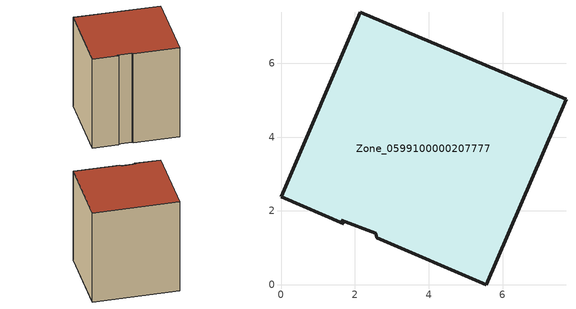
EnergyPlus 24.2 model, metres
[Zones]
Zone_0599100000207777
 floor ground (C_G): 2.15,7.38 7.71,5.02 5.56,0 2.6,1.27 2.57,1.4 1.63,1.75 1.69,1.65 0,2.38 z0
 wall outside (C_F): 7.71,5.02 2.15,7.38 0,2.38 1.69,1.65 1.63,1.75 2.57,1.4 2.6,1.27 5.56,0 7.71,5.02 z0:7.01
 roof outside (C_R): 1.63,1.75 2.57,1.4 2.6,1.27 5.56,0 7.71,5.02 2.15,7.38 0,2.38 1.69,1.65 z7.01
[BUILDING]
Pand.0599100000207777: North Axis=0; Terrain=City; Loads Convergence Tolerance Value=0.04; Temperature Convergence Tolerance Value=0.4; Solar Distribution=FullExterior; Maximum Number of Warmup Days=25; Minimum Number of Warmup Days=1
[Site:Location]
Rotterdam.The.Hague.AP_ZH_NLD Design_Conditions: Latitude=51.96; Longitude=4.45; Time Zone=1; Elevation=-4.5
[SITE:GROUNDTEMPERATURE:BUILDINGSURFACE]
18, 18, 18, 18, 18, 18, 18, 18, 18, 18, 18, 18
[MATERIAL] Thermal Absorptance=0.9; Solar Absorptance=0.7; Visible Absorptance=0.7
Name | Roughness | Thickness | Conductivity | Density | Specific Heat
G.TC.1946 | MediumSmooth | 0.15 | 1 | 540 | 1210
F.TC.1946 | Rough | 0.3 | 0.857143 | 1920 | 840
R.TC.1946 | MediumRough | 0.2 | 0.909091 | 1500 | 1000
[CONSTRUCTION]
C_G: G.TC.1946
C_F: F.TC.1946
C_R: R.TC.1946
[ZONE]
Zone_0599100000207777: Type=1; Multiplier=1; Ceiling Height=Autocalculate; Volume=Autocalculate; Floor Area=autocalculate; Part of Total Floor Area=Yes
[ZONEINFILTRATION:DESIGNFLOWRATE]
Infil_Zone_0599100000207777: Zone or ZoneList or Space or SpaceList=Zone_0599100000207777; Schedule=AlwaysOn; Design Flow Rate Calculation Method=Flow/Area; Flow Rate per Floor Area=0.003; Constant Term Coefficient=1; Temperature Term Coefficient=0; Velocity Term Coefficient=0; Velocity Squared Term Coefficient=0
[HVACTEMPLATE:ZONE:IDEALLOADSAIRSYSTEM]
Zone_0599100000207777: Maximum Heating Supply Air Temperature=50; Minimum Cooling Supply Air Temperature=13; Maximum Heating Supply Air Humidity Ratio=0.0156; Minimum Cooling Supply Air Humidity Ratio=0.0077; Heating Limit=NoLimit; Cooling Limit=NoLimit; Dehumidification Control Type=ConstantSensibleHeatRatio; Cooling Sensible Heat Ratio=0.7; Dehumidification Setpoint=60; Humidification Control Type=None; Humidification Setpoint=30; Outdoor Air Method=None; Outdoor Air Flow Rate per Person=0.00944; Outdoor Air Flow Rate per Zone Floor Area=0; Outdoor Air Flow Rate per Zone=0; Demand Controlled Ventilation Type=None; Outdoor Air Economizer Type=NoEconomizer; Heat Recovery Type=None; Sensible Heat Recovery Effectiveness=0.7; Latent Heat Recovery Effectiveness=0.65
[ZONECONTROL:THERMOSTAT]
ThermostatControl_Zone_0599100000207777: Zone or ZoneList=Zone_0599100000207777; Control Type Schedule=DualSetpointControlType; Control 1=Thermostat_Zone_0599100000207777; Temperature Difference Between Cutout And Setpoint=0
[THERMOSTATSETPOINT:DUALSETPOINT]
Thermostat_Zone_0599100000207777: Heating Setpoint Temperature Schedule=HeatingSetpoint_Zone_0599100000207777; Cooling Setpoint Temperature Schedule=CoolingSetpoint_Zone_0599100000207777
[SCHEDULE:COMPACT]
HeatingSetpoint_Zone_0599100000207777: Through: 12/31, For: AllDays, Until: 24:00, 21
CoolingSetpoint_Zone_0599100000207777: Through: 12/31, For: AllDays, Until: 24:00, 24
DualSetpointControlType: Through: 12/31, For: AllDays, Until: 24:00, 4
AlwaysOn: Through: 12/31, For: AllDays, Until: 24:00, 1
